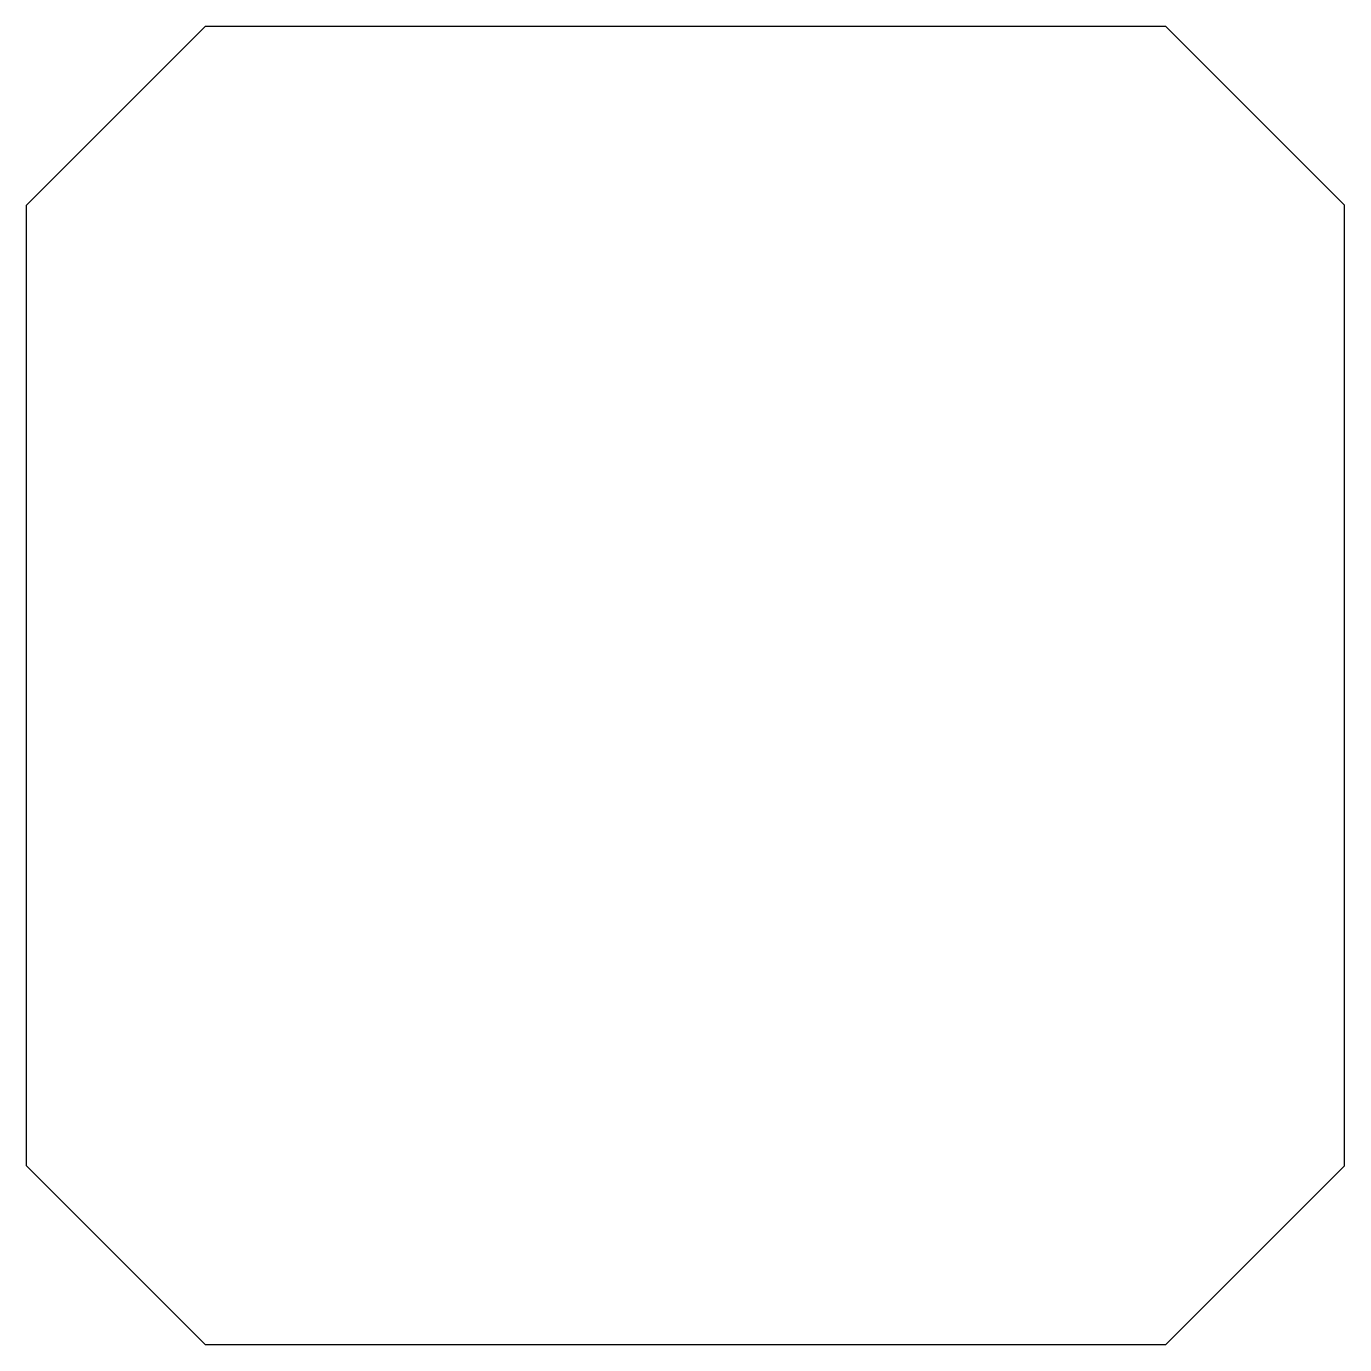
# Model space of a CAD drawing. Extents: x 0 to 59, y 0 to 59.
import ezdxf

# ---------------------------------------------------------------- set-up
doc = ezdxf.new("R2010")
doc.units = 0
doc.layers.add('20', color=214, linetype='CONTINUOUS')

msp = doc.modelspace()

# ---------------------------------------------------------------- linework, layer by layer
at = {"layer": '20'}
for p, q in [((0, 51), (8, 59)), ((51, 59), (8, 59)), ((59, 51), (51, 59)), ((0, 8), (0, 51)), ((59, 8), (59, 51)), ((0, 8), (8, 0)), ((51, 0), (59, 8)), ((8, 0), (51, 0))]:
    msp.add_line(p, q, dxfattribs=at)

doc.saveas('drawing.dxf')
